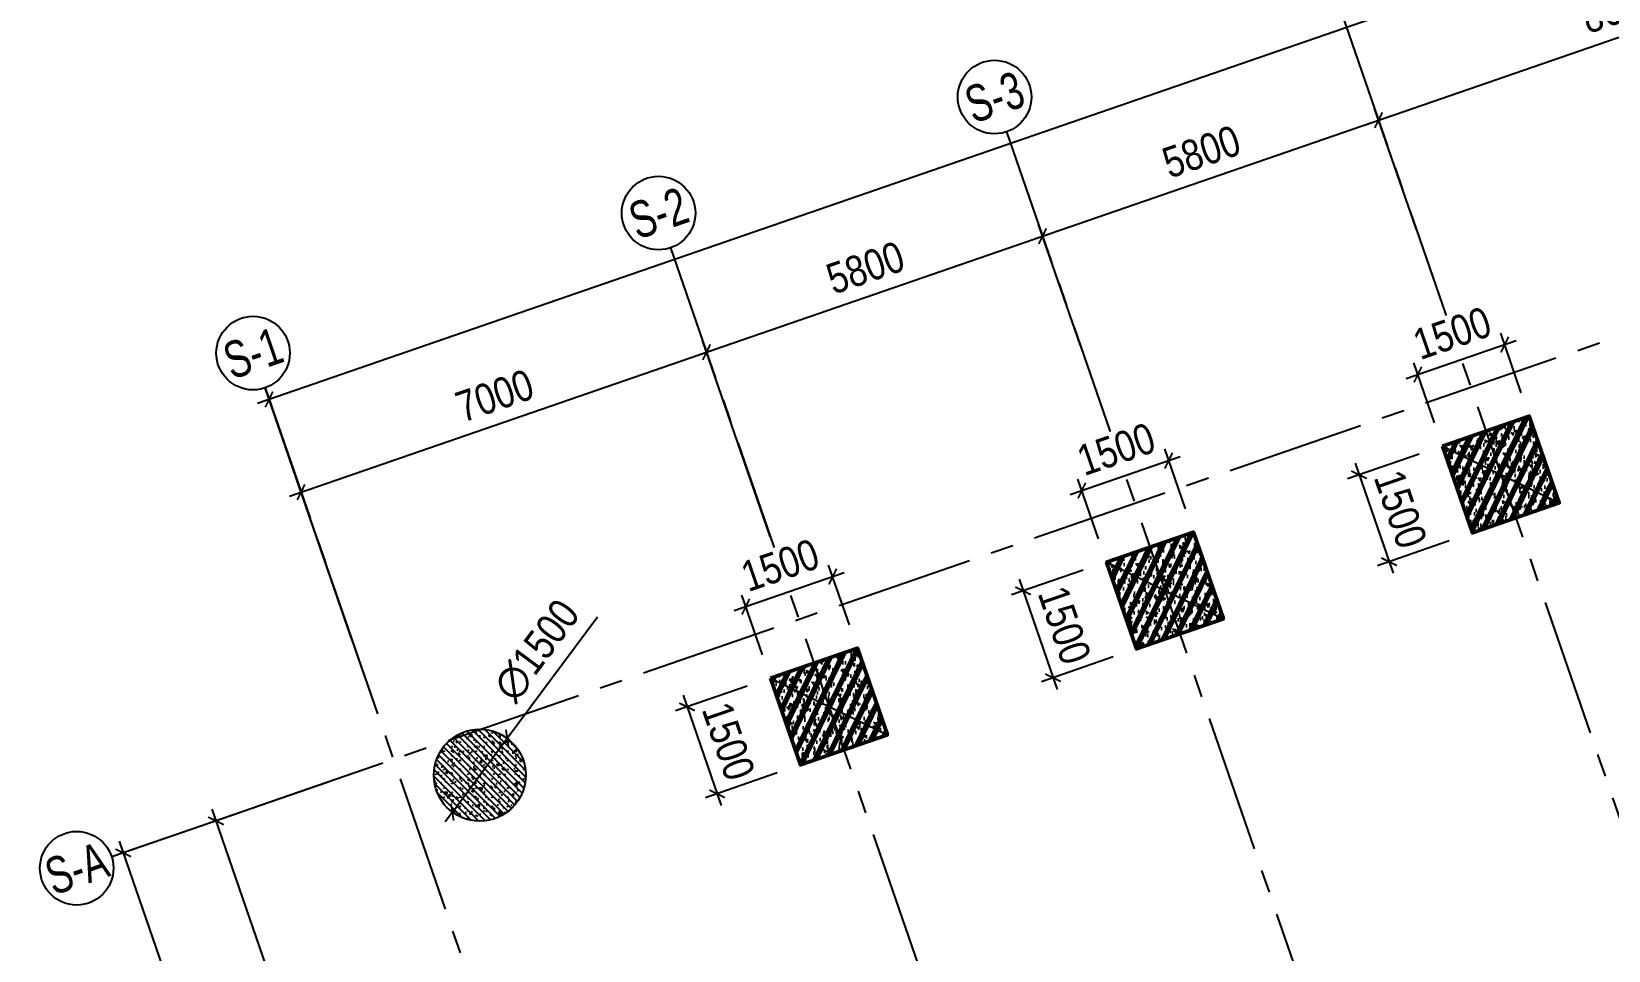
# Model space of a CAD drawing. Header units: millimetres. Extents: x -1534340 to 1713810, y -1348191 to 1114081.
# Drawn here: x 667241 to 692971, y -469148 to -454157 of the extents above; entities that cross this region are included whole.
import ezdxf
from ezdxf.enums import TextEntityAlignment as Align
from ezdxf.xclip import XClip

# ---------------------------------------------------------------- set-up
doc = ezdxf.new("R2010")
doc.units = ezdxf.units.MM
doc.header["$LTSCALE"] = 100
doc.header["$XCLIPFRAME"] = 0
doc.header["$PDMODE"] = 32
doc.header["$PDSIZE"] = 2.5
doc.linetypes.add('CENTER2', pattern=[1.125, 0.75, -0.125, 0.125, -0.125])
doc.linetypes.add('Xref_ST_MBDV Cot vach 30.7.2022$0$DASHDOT', pattern=[1, 0.5, -0.25, 0, -0.25])
for name, color, linetype in [('ccu11-Manh', 8, 'Continuous'), ('ccu12-Hatch', 250, 'Continuous'), ('ccu12-Truc', 13, 'CENTER2'), ('KC-Betong', 6, 'Continuous'), ('KC2-DIM', 251, 'Continuous'), ('KT-Dim', 8, 'Continuous'), ('Xref_ST_MBDV Cot vach 30.7.2022$0$Xref_ST_MBDV Cot vach 30.7.2022|Xref_ST_MBDV Cot vach 30.7.2022|Xref_ST_MBDV Cot vach 30.7.2022|Xref_ST_MBDV Cot vach 30.7.2022|A-WALL-PATT', 251, 'Continuous'), ('Xref_ST_MBDV Cot vach 30.7.2022$0$Xref_ST_MBDV Cot vach 30.7.2022|Xref_ST_MBDV Cot vach 30.7.2022|Xref_ST_MBDV Cot vach 30.7.2022|Xref_ST_MBDV Cot vach 30.7.2022|Site_plot line', 1, 'Xref_ST_MBDV Cot vach 30.7.2022$0$DASHDOT'), ('Xref_ST_MBDV Cot vach 30.7.2022|Xref_ST_MBDV Cot vach 30.7.2022|Xref_ST_MBDV Cot vach 30.7.2022|Xref_ST_MBDV Cot vach 30.7.2022|A-GRID-SYM', 50, 'Continuous')]:
    doc.layers.add(name, color=color, linetype=linetype)
doc.layers.add('KT-Net cot vach', color=6, linetype='Continuous', lineweight=50)
doc.styles.add('Arial Narrow', font='ARIALN.TTF')
doc.styles.add('HBA-Text', font='GOTHIC.TTF')
doc.dimstyles.new('ccu12-200', dxfattribs={"dimscale": 200, "dimtxt": 2.5, "dimasz": 1, "dimexe": 1, "dimexo": 2, "dimgap": 1, "dimtad": 1, "dimdec": 0, "dimrnd": 5, "dimdsep": 46, "dimtxsty": 'Arial Narrow', "dimblk": 'ARCHTICK', "dimcen": -1, "dimdle": 1, "dimclrd": 256, "dimclre": 256, "dimclrt": 3, "dimadec": 0, "dimazin": 2, "dimtfac": 0.1, "dimtdec": 0, "dimtmove": 0, "dimatfit": 1, "dimldrblk": 'ARCHTICK', "dimfxl": 1, "dimtvp": 0.833333, "dimtolj": 1, "dimtzin": 12, "dimarcsym": 0})
pattern_1 = [(50, (550, -550), (286.904, -25.1), [30, -330]), (355, (550, -550), (-55.5, 300.877), [24, -264]), (100.451, (573.9, -552.1), (231.404, 275.776), [25.496, -280.457]), (46.184, (550, -470), (426.9, -66.21), [45, -495]), (96.636, (585.57, -475.5), (373.87, 389.65), [38.24, -420.69]), (351.184, (550, -470), (373.86, 389.65), [36, -396]), (21, (590, -490), (238.763, -161.048), [30, -330]), (326, (590, -490), (97.326, 290.06), [24, -264]), (71.451, (609.9, -503.42), (336.09, 129.01), [25.496, -280.457]), (37.5, (550, -550), (4.864, 133.1575), [0, -260.8, 0, -268, 0, -265]), (7.5, (550, -550), (105.228, 157.765), [0, -152.8, 0, -254.8, 0, -101]), (327.5, (460.8, -550), (213.529, -9.022), [0, -100, 0, -312, 0, -414]), (317.5, (420.8, -550), (233.274, 40.042), [0, -130, 0, -207.2, 0, -294]), (45, (550, -550), (-120.208, 120.208), []), (45, (550, -501), (-120.208, 120.208), [])]

# ---------------------------------------------------------------- blocks, each defined once
blk = doc.blocks.new('Xref_ST_MBDV Cot vach 30.7.2022$0$Tuong Vay01-flat-1')
at = {"layer": 'Xref_ST_MBDV Cot vach 30.7.2022$0$Xref_ST_MBDV Cot vach 30.7.2022|Xref_ST_MBDV Cot vach 30.7.2022|Xref_ST_MBDV Cot vach 30.7.2022|Xref_ST_MBDV Cot vach 30.7.2022|A-WALL-PATT'}
h = blk.add_hatch(dxfattribs=at)
h.set_pattern_fill('ACET-2D-VATLIEU04', color=256, scale=50, pattern_type=2)
h.set_pattern_definition([(50, (-11139561.84, -1407213.45), (-225.902474, 189.5546825), [37.5, -412.5]), (355, (-11139561.84, -1407213.45), (32.127212, 367.215716), [30, -330]), (100.4514, (-11139531.95, -1407216.06), (-341.231527, -62.944187), [31.870095, -350.571056]), (46.1842, (-11139561.84, -1407113.45), (-319.180497, 306.252097), [56.25, -618.75]), (96.6356, (-11139517.37, -1407120.34), (-516.995922, -60.144022), [47.805144, -525.8565]), (351.1842, (-11139561.84, -1407113.45), (84.740774, 546.39543), [45, -495]), (21, (-11139511.84, -1407138.45), (-105.680822, 275.3079534), [37.5, -412.5]), (326, (-11139511.84, -1407138.45), (206.128805, 305.59852), [30, -330]), (71.4514, (-11139486.97, -1407155.22), (-328.963765, 110.380101), [31.870095, -350.571056]), (37.5, (-11139561.84, -1407213.45), (-78.1345294, 101.8269012), [0, -326, 0, -335, 0, -331.25]), (7.5, (-11139561.84, -1407213.45), (-23.2793464, 176.824191), [0, -191, 0, -318.5, 0, -126.25]), (327.5, (-11139673.34, -1407213.45), (71.9444175, 112.9301145), [0, -125, 0, -390, 0, -517.5000003]), (317.5, (-11139723.34, -1407213.45), (158.0205496, 172.449169), [0, -162.5, 0, -259, 0, -367.5]), (45, (-11139561.84, -1407213.45), (-150.260191, 150.260191), []), (45, (-11139561.84, -1407152.2), (-150.260191, 150.260191), [])])
h.paths.add_polyline_path([(-82665, -118500), (-81837, -121132), (-80903, -123728), (-79863, -126284), (-78720, -128795), (-77475, -131258), (-76131, -133667), (-74689, -136020), (-73153, -138312), (-71525, -140539), (-69807, -142699), (-68002, -144786), (-66114, -146798), (-64145, -148731), (-62100, -150582), (-59980, -152349), (-57790, -154027), (-55533, -155614), (-53213, -157109), (-50835, -158507), (-48401, -159807), (-45916, -161007), (-43385, -162104), (-40811, -163097), (-38198, -163985), (-35551, -164765), (-32875, -165436), (-30174, -165998), (-27451, -166448), (-24702, -166789), (-4397, -168938), (36420, -167648), (41836, -160719), (12445, -24368), (8473, -9249), (-4719, -5521), (-10557, -9947), (-34021, -27848), (-39777, -32009), (-41249, -35294), (-45787, -38574), (-49368, -38942), (-57644, -44924), (-59845, -46601), (-61969, -48362), (-64020, -50208), (-65993, -52137), (-67887, -54144), (-69696, -56226), (-71420, -58381), (-73054, -60604), (-74596, -62892), (-76043, -65242), (-77394, -67648), (-78645, -70107), (-79794, -72615), (-80841, -75168), (-81782, -77762), (-82617, -80392), (-83343, -83054), (-83961, -85743), (-84468, -88455), (-84865, -91186), (-85149, -93930), (-85321, -96684), (-85381, -99530), (-85329, -102201), (-85163, -104955), (-84886, -107701), (-84496, -110432), (-83996, -113146), (-83385, -115836)], flags=16)
h.paths.add_polyline_path([(-83625, -118781), (-82785, -121452), (-81837, -124086), (-80781, -126680), (-79621, -129228), (-78358, -131727), (-76994, -134172), (-75531, -136560), (-73973, -138886), (-72320, -141146), (-70577, -143337), (-68746, -145455), (-66829, -147497), (-64832, -149459), (-62755, -151337), (-60604, -153130), (-58382, -154833), (-56092, -156444), (-53738, -157960), (-51324, -159379), (-48854, -160699), (-46333, -161916), (-43764, -163030), (-41151, -164038), (-38500, -164938), (-35814, -165730), (-33098, -166411), (-30357, -166981), (-27595, -167438), (-24816, -167783), (-4434, -169940), (36920, -168633), (42913, -160966), (13418, -24135), (9295, -8442), (-4926, -4424), (-11163, -9151), (-34617, -27045), (-40580, -31355), (-42052, -34640), (-46156, -37607), (-49737, -37975), (-58240, -44121), (-60467, -45819), (-62623, -47605), (-64704, -49479), (-66707, -51435), (-68628, -53472), (-70465, -55586), (-72214, -57772), (-73872, -60029), (-75437, -62350), (-76905, -64734), (-78276, -67176), (-79545, -69672), (-80712, -72217), (-81774, -74808), (-82729, -77440), (-83576, -80109), (-84314, -82810), (-84940, -85539), (-85455, -88291), (-85857, -91062), (-86146, -93847), (-86321, -96642), (-86382, -99529), (-86328, -102241), (-86160, -105036), (-85879, -107821), (-85484, -110593), (-84976, -113347), (-84356, -116078)])
at = {"layer": 'Xref_ST_MBDV Cot vach 30.7.2022$0$Xref_ST_MBDV Cot vach 30.7.2022|Xref_ST_MBDV Cot vach 30.7.2022|Xref_ST_MBDV Cot vach 30.7.2022|Xref_ST_MBDV Cot vach 30.7.2022|Site_plot line', "ltscale": 5000}
blk.add_arc((-17764, -99529), 69167, 126.14636, 263.7927, dxfattribs=at)
blk = doc.blocks.new('_ARCHTICK')
at = {"color": 0, "linetype": 'ByBlock', "const_width": 0.15}
blk.add_lwpolyline([(-0.5, -0.5), (0.5, 0.5)], dxfattribs=at)
blk = doc.blocks.new('*D1139')
at = {"layer": 'Defpoints', "color": 0, "transparency": 16777216}
for p in [(308279, -57856, 0), (312200, -66552, 0), (309168, -67599)]:
    blk.add_point(p, dxfattribs=at)
at = {"layer": 'KT-Dim', "lineweight": -2, "transparency": 16777216}
for p, q in [((307901, -57986), (305879, -58684)), ((306003, -58430), (309233, -67788)), ((311822, -66683), (308979, -67664))]:
    blk.add_line(p, q, dxfattribs=at)
at = {"layer": 'KT-Dim', "lineweight": -2, "transparency": 16777216, "xscale": 200, "yscale": 200, "zscale": 200}
for p, rotation in [((306068, -58619), 109.0471379636341), ((309168, -67599), 289.0471379636341)]:
    blk.add_blockref('_ARCHTICK', p, dxfattribs=dict(at, rotation=rotation))
at = {"layer": 'KT-Dim', "color": 3, "transparency": 16777216, "insert": (308048, -62961), "char_height": 500, "attachment_point": 5, "rotation": 289.0471, "style": 'Arial Narrow'}
blk.add_mtext('\\A1;9500', dxfattribs=at)
blk = doc.blocks.new('GRID-SYM-flat-103')
at = {"layer": 'Xref_ST_MBDV Cot vach 30.7.2022|Xref_ST_MBDV Cot vach 30.7.2022|Xref_ST_MBDV Cot vach 30.7.2022|Xref_ST_MBDV Cot vach 30.7.2022|A-GRID-SYM'}
blk.add_circle((0, 0, 0), 900, dxfattribs=at)
at = {"layer": 'Xref_ST_MBDV Cot vach 30.7.2022|Xref_ST_MBDV Cot vach 30.7.2022|Xref_ST_MBDV Cot vach 30.7.2022|Xref_ST_MBDV Cot vach 30.7.2022|A-GRID-SYM', "style": 'HBA-Text'}
blk.add_attdef('GRID', text='', height=900, rotation=19.0471, dxfattribs=at).set_placement((0, 0, 0), align=Align.MIDDLE_CENTER)
blk = doc.blocks.new('*D1109')
at = {"layer": 'Defpoints', "color": 0, "transparency": 16777216}
for p in [(306861, -58345, 0), (323836, -104143), (320491, -105298)]:
    blk.add_point(p, dxfattribs=at)
at = {"layer": 'KT-Dim', "lineweight": -2, "transparency": 16777216}
for p, q in [((306483, -58476), (304366, -59206)), ((304490, -58952), (320556, -105487)), ((323458, -104273), (320302, -105363))]:
    blk.add_line(p, q, dxfattribs=at)
at = {"layer": 'KT-Dim', "lineweight": -2, "transparency": 16777216, "xscale": 200, "yscale": 200, "zscale": 200}
for p, rotation in [((304555, -59141), 109.0471379636341), ((320491, -105298), 289.0471379636341)]:
    blk.add_blockref('_ARCHTICK', p, dxfattribs=dict(at, rotation=rotation))
at = {"layer": 'KT-Dim', "color": 3, "transparency": 16777216, "insert": (312954, -82071), "char_height": 500, "attachment_point": 5, "rotation": 289.0471, "style": 'Arial Narrow'}
blk.add_mtext('\\A1;48830', dxfattribs=at)
blk = doc.blocks.new('*D1113')
at = {"layer": 'Defpoints', "color": 0, "transparency": 16777216}
for p in [(314073, -50971), (315243, -54360), (308626, -56644)]:
    blk.add_point(p, dxfattribs=at)
at = {"layer": 'KT-Dim', "lineweight": -2, "transparency": 16777216}
for p, q in [((307267, -53321), (314262, -50906)), ((315112, -53982), (314007, -50782)), ((308495, -56266), (307391, -53067))]:
    blk.add_line(p, q, dxfattribs=at)
at = {"layer": 'KT-Dim', "lineweight": -2, "transparency": 16777216, "xscale": 200, "yscale": 200, "zscale": 200}
for p, rotation in [((314073, -50971), 19.04713796363416), ((307456, -53256), 199.0471379636342)]:
    blk.add_blockref('_ARCHTICK', p, dxfattribs=dict(at, rotation=rotation))
at = {"layer": 'KT-Dim', "color": 3, "transparency": 16777216, "insert": (310616, -51683), "char_height": 500, "attachment_point": 5, "rotation": 19.0471, "style": 'Arial Narrow'}
blk.add_mtext('\\A1;7000', dxfattribs=at)
blk = doc.blocks.new('*D1114')
at = {"layer": 'Defpoints', "color": 0, "transparency": 16777216}
for p in [(319555, -49079), (320303, -51244), (315243, -54360)]:
    blk.add_point(p, dxfattribs=at)
at = {"layer": 'KT-Dim', "lineweight": -2, "transparency": 16777216}
for p, q in [((313884, -51037), (319744, -49013)), ((320172, -50866), (319490, -48890)), ((315112, -53982), (314007, -50782))]:
    blk.add_line(p, q, dxfattribs=at)
at = {"layer": 'KT-Dim', "lineweight": -2, "transparency": 16777216, "xscale": 200, "yscale": 200, "zscale": 200}
for p, rotation in [((319555, -49079), 19.04713796363416), ((314073, -50971), 199.0471379636342)]:
    blk.add_blockref('_ARCHTICK', p, dxfattribs=dict(at, rotation=rotation))
at = {"layer": 'KT-Dim', "color": 3, "transparency": 16777216, "insert": (316665, -49595), "char_height": 500, "attachment_point": 5, "rotation": 19.0471, "style": 'Arial Narrow'}
blk.add_mtext('\\A1;5800', dxfattribs=at)
blk = doc.blocks.new('*D1115')
at = {"layer": 'Defpoints', "color": 0, "transparency": 16777216}
for p in [(325038, -47186), (325785, -49351), (320303, -51244)]:
    blk.add_point(p, dxfattribs=at)
at = {"layer": 'KT-Dim', "lineweight": -2, "transparency": 16777216}
for p, q in [((325655, -48973), (324972, -46997)), ((319366, -49144), (325227, -47121)), ((320172, -50866), (319490, -48890))]:
    blk.add_line(p, q, dxfattribs=at)
at = {"layer": 'KT-Dim', "lineweight": -2, "transparency": 16777216, "xscale": 200, "yscale": 200, "zscale": 200}
for p, rotation in [((325038, -47186), 19.04713796363416), ((319555, -49079), 199.0471379636342)]:
    blk.add_blockref('_ARCHTICK', p, dxfattribs=dict(at, rotation=rotation))
at = {"layer": 'KT-Dim', "color": 3, "transparency": 16777216, "insert": (322148, -47702), "char_height": 500, "attachment_point": 5, "rotation": 19.0471, "style": 'Arial Narrow'}
blk.add_mtext('\\A1;5800', dxfattribs=at)
blk = doc.blocks.new('*D1116')
at = {"layer": 'Defpoints', "color": 0, "transparency": 16777216}
for p in [(333214, -44363), (333962, -46528), (325785, -49351)]:
    blk.add_point(p, dxfattribs=at)
at = {"layer": 'KT-Dim', "lineweight": -2, "transparency": 16777216}
for p, q in [((333831, -46150), (333149, -44174)), ((324849, -47251), (333403, -44298)), ((325655, -48973), (324972, -46997))]:
    blk.add_line(p, q, dxfattribs=at)
at = {"layer": 'KT-Dim', "lineweight": -2, "transparency": 16777216, "xscale": 200, "yscale": 200, "zscale": 200}
for p, rotation in [((333214, -44363), 19.04713796363416), ((325038, -47186), 199.0471379636342)]:
    blk.add_blockref('_ARCHTICK', p, dxfattribs=dict(at, rotation=rotation))
at = {"layer": 'KT-Dim', "color": 3, "transparency": 16777216, "insert": (328977, -45344), "char_height": 500, "attachment_point": 5, "rotation": 19.0471, "style": 'Arial Narrow'}
blk.add_mtext('\\A1;8650', dxfattribs=at)
blk = doc.blocks.new('*D1123')
at = {"layer": 'Defpoints', "color": 0, "transparency": 16777216}
for p in [(363163, -37115), (306934, -51743), (308410, -56019, 0)]:
    blk.add_point(p, dxfattribs=at)
at = {"layer": 'KT-Dim', "lineweight": -2, "transparency": 16777216}
for p, q in [((363033, -36737), (361622, -32650)), ((361876, -32774), (306745, -51809)), ((308280, -55641), (306869, -51554))]:
    blk.add_line(p, q, dxfattribs=at)
at = {"layer": 'KT-Dim', "lineweight": -2, "transparency": 16777216, "xscale": 200, "yscale": 200, "zscale": 200}
for p, rotation in [((361687, -32839), 19.0477163778953), ((306934, -51743), 199.0477163778953)]:
    blk.add_blockref('_ARCHTICK', p, dxfattribs=dict(at, rotation=rotation))
at = {"layer": 'KT-Dim', "color": 3, "transparency": 16777216, "insert": (334162, -41861), "char_height": 500, "attachment_point": 5, "rotation": 19.0477, "style": 'Arial Narrow'}
blk.add_mtext('\\A1;57925', dxfattribs=at)
blk = doc.blocks.new('*U161')
h = blk.add_hatch()
h.set_pattern_fill('VATLIEU04', color=250, scale=40, style=0, pattern_type=2)
h.set_pattern_definition(pattern_1)
h.paths.add_polyline_path([(-475, 475), (1025, 475), (1025, -1025), (-475, -1025)])
at = {"color": 6, "ltscale": 0.25}
blk.add_lwpolyline([(-475, 475), (1025, 475), (1025, -1025), (-475, -1025)], close=True, dxfattribs=at)
at = {"layer": 'Defpoints', "linetype": 'ByBlock', "ltscale": 30}
for p, q in [((1025, 475), (-475, -1025)), ((-475, 475), (1025, -1025))]:
    blk.add_line(p, q, dxfattribs=at)
blk = doc.blocks.new('*U158')
h = blk.add_hatch()
h.set_pattern_fill('VATLIEU04', color=250, scale=40, style=0, pattern_type=2)
h.set_pattern_definition(pattern_1)
h.paths.add_polyline_path([(-475, 475), (1025, 475), (1025, -1025), (-475, -1025)])
at = {"color": 6, "ltscale": 0.25}
blk.add_lwpolyline([(-475, 475), (1025, 475), (1025, -1025), (-475, -1025)], close=True, dxfattribs=at)
at = {"layer": 'Defpoints', "linetype": 'ByBlock', "ltscale": 30}
for p, q in [((1025, 475), (-475, -1025)), ((-475, 475), (1025, -1025))]:
    blk.add_line(p, q, dxfattribs=at)
blk = doc.blocks.new('*U159')
h = blk.add_hatch()
h.set_pattern_fill('VATLIEU04', color=250, scale=40, style=0, pattern_type=2)
h.set_pattern_definition(pattern_1)
h.paths.add_polyline_path([(-475, 475), (1025, 475), (1025, -1025), (-475, -1025)])
at = {"color": 6, "ltscale": 0.25}
blk.add_lwpolyline([(-475, 475), (1025, 475), (1025, -1025), (-475, -1025)], close=True, dxfattribs=at)
at = {"layer": 'Defpoints', "linetype": 'ByBlock', "ltscale": 30}
for p, q in [((1025, 475), (-475, -1025)), ((-475, 475), (1025, -1025))]:
    blk.add_line(p, q, dxfattribs=at)
blk = doc.blocks.new('MBDV-B1-T1-PN')
at = {"layer": 'ccu12-Hatch', "ltscale": 0.5}
h = blk.add_hatch(dxfattribs=at)
h.set_pattern_fill('BETONG', color=256, scale=50, angle=90, pattern_type=2)
h.set_pattern_definition([(90, (-726123.64, 332547.47), (-259.80762, 2e-14), [6.25, -143.75]), (90, (-726134.46, 332547.47), (-259.80762, 2e-14), [6.25, -143.75]), (210, (-726123.64, 332547.47), (129.90381, -225), [6.25, -143.75]), (210, (-726129.05, 332556.84), (129.90381, -225), [6.25, -143.75]), (90, (-726253.54, 332622.47), (-259.80762, 2e-14), [6.25, -143.75]), (90, (-726264.37, 332622.47), (-259.80762, 2e-14), [6.25, -143.75]), (210, (-726253.54, 332622.47), (129.90381, -225), [6.25, -143.75]), (210, (-726258.95, 332631.84), (129.90381, -225), [6.25, -143.75]), (150, (-726123.64, 332553.72), (-129.90381, -225), [6.25, -143.75]), (150, (-726129.05, 332544.34), (-129.90381, -225), [6.25, -143.75]), (150, (-725993.73, 332628.72), (-129.90381, -225), [6.25, -143.75]), (150, (-725999.15, 332619.34), (-129.90381, -225), [6.25, -143.75]), (135, (-726123.64, 332547.47), (-53.0330086, -53.0330086), []), (140, (-726123.64, 332547.47), (31.37607, 358.63009), [37.5, -412.5]), (85, (-726123.64, 332547.47), (-376.09607, -69.37567), [30, -330]), (190.4514, (-726121.02, 332577.35), (-344.71977, 289.25469), [31.8701, -350.57106]), (136.1842, (-726223.64, 332547.47), (82.7595, 533.62052), [56.25, -618.75]), (186.6356, (-726216.74, 332591.94), (-487.05894, 467.33135), [47.80514, -525.8565]), (81.1842, (-726223.64, 332547.47), (-487.0593, 467.33097), [45, -495]), (111, (-726198.64, 332597.47), (201.30945, 298.45353), [37.5, -412.5]), (56, (-726198.64, 332597.47), (-362.57502, 121.65767), [30, -330]), (161.4514, (-726181.86, 332622.34), (-161.26525, 420.11131), [31.8701, -350.57106]), (127.5, (-726123.64, 332547.47), (-166.446927, 6.079928), [0, -326, 0, -335, 0, -331.25]), (97.5, (-726123.64, 332547.47), (-197.205856, 131.53477), [0, -191, 0, -318.5, 0, -126.25]), (57.5, (-726123.64, 332435.97), (11.277436, 266.911218), [0, -125, 0, -390, 0, -517.5]), (47.5, (-726123.64, 332385.97), (-50.05249, 291.593085), [0, -162.5, 0, -259, 0, -367.5])])
edge = h.paths.add_edge_path()
edge.add_arc((1410, -254), 750, 0, 360)
at = {"layer": 'KC-Betong', "ltscale": 0.5}
blk.add_circle((1410, -254, 0), 750, dxfattribs=at)
at = {"layer": 'KT-Net cot vach', "rotation": 19.04713795399666}
for name, p in [('*U159', (17721, 4822)), ('*U158', (12239, 2930, 0)), ('*U161', (6757, 1037))]:
    blk.add_blockref(name, p, dxfattribs=at)
blk = doc.blocks.new('*D867')
at = {"layer": 'Defpoints', "color": 0, "ltscale": 0.5, "transparency": 16777216}
for p in [(680715, -464214), (679297, -464704)]:
    blk.add_point(p, dxfattribs=at)
at = {"layer": 'KC2-DIM', "lineweight": -2, "ltscale": 0.5, "transparency": 16777216}
for p, q in [((680585, -463836), (680247, -462860)), ((678706, -463604), (680502, -462984)), ((679167, -464326), (678830, -463350))]:
    blk.add_line(p, q, dxfattribs=at)
at = {"layer": 'KC2-DIM', "lineweight": -2, "ltscale": 0.5, "transparency": 16777216, "xscale": 200, "yscale": 200, "zscale": 200}
for p, rotation in [((680313, -463049), 19.04713795399314), ((678895, -463539), 199.0471379539931)]:
    blk.add_blockref('_ARCHTICK', p, dxfattribs=dict(at, rotation=rotation))
at = {"layer": 'KC2-DIM', "color": 3, "ltscale": 0.5, "transparency": 16777216, "insert": (679455, -462864), "char_height": 500, "attachment_point": 5, "rotation": 19.0471, "style": 'Arial Narrow', "bg_fill": 3, "box_fill_scale": 1.1, "bg_fill_color": 256, "bg_fill_true_color": 13158600, "bg_fill_transparency": 0}
blk.add_mtext('\\A1;1500', dxfattribs=at)
at = {"layer": 'Defpoints', "color": 0, "ltscale": 0.5, "transparency": 16777216}
blk.add_point((680313, -463049), dxfattribs=at)
blk = doc.blocks.new('*D868')
at = {"layer": 'Defpoints', "color": 0, "ltscale": 0.5, "transparency": 16777216}
for p in [(679297, -464704), (679787, -466122)]:
    blk.add_point(p, dxfattribs=at)
at = {"layer": 'KC2-DIM', "lineweight": -2, "ltscale": 0.5, "transparency": 16777216}
for p, q in [((678919, -464835), (677747, -465239)), ((677871, -464985), (678491, -466781)), ((679409, -466252), (678237, -466657))]:
    blk.add_line(p, q, dxfattribs=at)
at = {"layer": 'KC2-DIM', "lineweight": -2, "ltscale": 0.5, "transparency": 16777216, "xscale": 200, "yscale": 200, "zscale": 200}
for p, rotation in [((677936, -465174), 109.0471379539931), ((678426, -466592), 289.0471379539931)]:
    blk.add_blockref('_ARCHTICK', p, dxfattribs=dict(at, rotation=rotation))
at = {"layer": 'KC2-DIM', "color": 3, "ltscale": 0.5, "transparency": 16777216, "insert": (678611, -465734), "char_height": 500, "attachment_point": 5, "rotation": 289.0471, "style": 'Arial Narrow', "bg_fill": 3, "box_fill_scale": 1.1, "bg_fill_color": 256, "bg_fill_true_color": 13158600, "bg_fill_transparency": 0}
blk.add_mtext('\\A1;1500', dxfattribs=at)
at = {"layer": 'Defpoints', "color": 0, "ltscale": 0.5, "transparency": 16777216}
blk.add_point((678426, -466592), dxfattribs=at)
blk = doc.blocks.new('*D870')
at = {"layer": 'Defpoints', "color": 0, "ltscale": 0.5, "transparency": 16777216}
for p in [(686198, -462322), (684780, -462811)]:
    blk.add_point(p, dxfattribs=at)
at = {"layer": 'KC2-DIM', "lineweight": -2, "ltscale": 0.5, "transparency": 16777216}
for p, q in [((686067, -461944), (685730, -460967)), ((684188, -461711), (685984, -461091)), ((684649, -462433), (684312, -461457))]:
    blk.add_line(p, q, dxfattribs=at)
at = {"layer": 'KC2-DIM', "lineweight": -2, "ltscale": 0.5, "transparency": 16777216, "xscale": 200, "yscale": 200, "zscale": 200}
for p, rotation in [((685795, -461156), 19.04713795399314), ((684377, -461646), 199.0471379539931)]:
    blk.add_blockref('_ARCHTICK', p, dxfattribs=dict(at, rotation=rotation))
at = {"layer": 'KC2-DIM', "color": 3, "ltscale": 0.5, "transparency": 16777216, "insert": (684938, -460971), "char_height": 500, "attachment_point": 5, "rotation": 19.0471, "style": 'Arial Narrow', "bg_fill": 3, "box_fill_scale": 1.1, "bg_fill_color": 256, "bg_fill_true_color": 13158600, "bg_fill_transparency": 0}
blk.add_mtext('\\A1;1500', dxfattribs=at)
at = {"layer": 'Defpoints', "color": 0, "ltscale": 0.5, "transparency": 16777216}
blk.add_point((685795, -461156), dxfattribs=at)
blk = doc.blocks.new('*D869')
at = {"layer": 'Defpoints', "color": 0, "ltscale": 0.5, "transparency": 16777216}
for p in [(684780, -462811), (685269, -464229)]:
    blk.add_point(p, dxfattribs=at)
at = {"layer": 'KC2-DIM', "lineweight": -2, "ltscale": 0.5, "transparency": 16777216}
for p, q in [((684402, -462942), (683230, -463346)), ((683353, -463092), (683973, -464888)), ((684891, -464360), (683719, -464764))]:
    blk.add_line(p, q, dxfattribs=at)
at = {"layer": 'KC2-DIM', "lineweight": -2, "ltscale": 0.5, "transparency": 16777216, "xscale": 200, "yscale": 200, "zscale": 200}
for p, rotation in [((683419, -463281), 109.0471379539931), ((683908, -464699), 289.0471379539931)]:
    blk.add_blockref('_ARCHTICK', p, dxfattribs=dict(at, rotation=rotation))
at = {"layer": 'KC2-DIM', "color": 3, "ltscale": 0.5, "transparency": 16777216, "insert": (684094, -463841), "char_height": 500, "attachment_point": 5, "rotation": 289.0471, "style": 'Arial Narrow', "bg_fill": 3, "box_fill_scale": 1.1, "bg_fill_color": 256, "bg_fill_true_color": 13158600, "bg_fill_transparency": 0}
blk.add_mtext('\\A1;1500', dxfattribs=at)
at = {"layer": 'Defpoints', "color": 0, "ltscale": 0.5, "transparency": 16777216}
blk.add_point((683908, -464699), dxfattribs=at)
blk = doc.blocks.new('*D872')
at = {"layer": 'Defpoints', "color": 0, "ltscale": 0.5, "transparency": 16777216}
for p in [(691680, -460429), (690262, -460918)]:
    blk.add_point(p, dxfattribs=at)
at = {"layer": 'KC2-DIM', "lineweight": -2, "ltscale": 0.5, "transparency": 16777216}
for p, q in [((689671, -459818), (691467, -459198)), ((691549, -460051), (691212, -459075)), ((690132, -460540), (689795, -459564))]:
    blk.add_line(p, q, dxfattribs=at)
at = {"layer": 'KC2-DIM', "lineweight": -2, "ltscale": 0.5, "transparency": 16777216, "xscale": 200, "yscale": 200, "zscale": 200}
for p, rotation in [((691278, -459264), 19.04713795399314), ((689860, -459753), 199.0471379539931)]:
    blk.add_blockref('_ARCHTICK', p, dxfattribs=dict(at, rotation=rotation))
at = {"layer": 'KC2-DIM', "color": 3, "ltscale": 0.5, "transparency": 16777216, "insert": (690420, -459078), "char_height": 500, "attachment_point": 5, "rotation": 19.0471, "style": 'Arial Narrow', "bg_fill": 3, "box_fill_scale": 1.1, "bg_fill_color": 256, "bg_fill_true_color": 13158600, "bg_fill_transparency": 0}
blk.add_mtext('\\A1;1500', dxfattribs=at)
at = {"layer": 'Defpoints', "color": 0, "ltscale": 0.5, "transparency": 16777216}
blk.add_point((691278, -459264), dxfattribs=at)
blk = doc.blocks.new('*D871')
at = {"layer": 'Defpoints', "color": 0, "ltscale": 0.5, "transparency": 16777216}
for p in [(690262, -460918), (690752, -462336)]:
    blk.add_point(p, dxfattribs=at)
at = {"layer": 'KC2-DIM', "lineweight": -2, "ltscale": 0.5, "transparency": 16777216}
for p, q in [((689884, -461049), (688712, -461454)), ((688836, -461199), (689456, -462995)), ((690374, -462467), (689202, -462871))]:
    blk.add_line(p, q, dxfattribs=at)
at = {"layer": 'KC2-DIM', "lineweight": -2, "ltscale": 0.5, "transparency": 16777216, "xscale": 200, "yscale": 200, "zscale": 200}
for p, rotation in [((688901, -461388), 109.0471379539931), ((689391, -462806), 289.0471379539931)]:
    blk.add_blockref('_ARCHTICK', p, dxfattribs=dict(at, rotation=rotation))
at = {"layer": 'KC2-DIM', "color": 3, "ltscale": 0.5, "transparency": 16777216, "insert": (689576, -461949), "char_height": 500, "attachment_point": 5, "rotation": 289.0471, "style": 'Arial Narrow', "bg_fill": 3, "box_fill_scale": 1.1, "bg_fill_color": 256, "bg_fill_true_color": 13158600, "bg_fill_transparency": 0}
blk.add_mtext('\\A1;1500', dxfattribs=at)
at = {"layer": 'Defpoints', "color": 0, "ltscale": 0.5, "transparency": 16777216}
blk.add_point((689391, -462806), dxfattribs=at)
blk = doc.blocks.new('*D935')
at = {"layer": 'Defpoints', "color": 0, "ltscale": 0.5, "transparency": 16777216}
for p in [(675002, -465687), (674107, -466890)]:
    blk.add_point(p, dxfattribs=at)
at = {"layer": 'KC2-DIM', "lineweight": -2, "ltscale": 0.5, "transparency": 16777216}
for p, q in [((675002, -465687), (676474, -463707)), ((674107, -466890), (675002, -465687)), ((674107, -466890), (673988, -467051))]:
    blk.add_line(p, q, dxfattribs=at)
at = {"layer": 'KC2-DIM', "lineweight": -2, "ltscale": 0.5, "transparency": 16777216, "xscale": 200, "yscale": 200, "zscale": 200}
for p, rotation in [((675002, -465687), 233.3721962865317), ((674107, -466890), 53.37219628653168)]:
    blk.add_blockref('_ARCHTICK', p, dxfattribs=dict(at, rotation=rotation))
at = {"layer": 'KC2-DIM', "color": 3, "ltscale": 0.5, "transparency": 16777216, "insert": (675481, -464256), "char_height": 500, "attachment_point": 5, "rotation": 53.3722, "style": 'Arial Narrow', "bg_fill": 3, "box_fill_scale": 1.1, "bg_fill_color": 256, "bg_fill_true_color": 13158600, "bg_fill_transparency": 0}
blk.add_mtext('\\A1;∅1500', dxfattribs=at)
blk = doc.blocks.new('Grid-ST-flat-3')
at = {"layer": 'ccu12-Truc', "ltscale": 30}
for p, q in [((369404.7, -36752.1), (304555.5, -59141.2)), ((324450.3, -45484.5), (343539.5, -100776)), ((318967.8, -47377.3), (338057.1, -102668.8)), ((313485.4, -49270.1), (332574.6, -104561.6)), ((306868.6, -51554.5), (325957.9, -106846))]:
    blk.add_line(p, q, dxfattribs=at)
at = {"layer": 'KT-Dim'}
ref = blk.add_blockref('GRID-SYM-flat-103', (318772, -46810.1, 0), dxfattribs=dict(at, xscale=0.6666666666666666, yscale=0.6666666666666666, zscale=0.6666666666666666))
ref.add_attrib('GRID', 'S-3', dxfattribs={"layer": 'Xref_ST_MBDV Cot vach 30.7.2022|Xref_ST_MBDV Cot vach 30.7.2022|Xref_ST_MBDV Cot vach 30.7.2022|Xref_ST_MBDV Cot vach 30.7.2022|A-GRID-SYM', "height": 600, "rotation": 19, "style": 'HBA-Text', "width": 0.75}).set_placement((318772, -46810.1, 0), align=Align.MIDDLE_CENTER)
ref = blk.add_blockref('GRID-SYM-flat-103', (313289.5, -48702.9, 0), dxfattribs=dict(at, xscale=0.6666666666666666, yscale=0.6666666666666666, zscale=0.6666666666666666))
ref.add_attrib('GRID', 'S-2', dxfattribs={"layer": 'Xref_ST_MBDV Cot vach 30.7.2022|Xref_ST_MBDV Cot vach 30.7.2022|Xref_ST_MBDV Cot vach 30.7.2022|Xref_ST_MBDV Cot vach 30.7.2022|A-GRID-SYM', "height": 600, "rotation": 19.04714, "style": 'HBA-Text', "width": 0.75}).set_placement((313289.5, -48702.9, 0), align=Align.MIDDLE_CENTER)
ref = blk.add_blockref('GRID-SYM-flat-103', (306672.8, -50987.3, 0), dxfattribs=dict(at, xscale=0.6666666666666666, yscale=0.6666666666666666, zscale=0.6666666666666666))
ref.add_attrib('GRID', 'S-1', dxfattribs={"layer": 'Xref_ST_MBDV Cot vach 30.7.2022|Xref_ST_MBDV Cot vach 30.7.2022|Xref_ST_MBDV Cot vach 30.7.2022|Xref_ST_MBDV Cot vach 30.7.2022|A-GRID-SYM', "height": 600, "rotation": 19, "style": 'HBA-Text', "width": 0.75}).set_placement((306672.8, -50987.3, 0), align=Align.MIDDLE_CENTER)
ref = blk.add_blockref('GRID-SYM-flat-103', (303795.5, -59391.2, 0), dxfattribs=dict(at, xscale=0.6666666666666666, yscale=0.6666666666666666, zscale=0.6666666666666666))
ref.add_attrib('GRID', 'S-A', dxfattribs={"layer": 'Xref_ST_MBDV Cot vach 30.7.2022|Xref_ST_MBDV Cot vach 30.7.2022|Xref_ST_MBDV Cot vach 30.7.2022|Xref_ST_MBDV Cot vach 30.7.2022|A-GRID-SYM', "height": 600, "rotation": 19, "style": 'HBA-Text', "width": 0.75}).set_placement((303795.5, -59391.2, 0), align=Align.MIDDLE_CENTER)
dim = blk.add_aligned_dim(p1=(363163.5, -37115.1), p2=(308410.2, -56019.2, 0), distance=-4523.4, dimstyle='ccu12-200', dxfattribs=at)
dim.commit()
dim.dimension.update_dxf_attribs({"geometry": '*D1123', "text_midpoint": (334162.1, -41861.1)})
for base, p1, p2, angle, picture, middle in [((333214.1, -44363), (325785.3, -49351.3), (333961.7, -46528.4), 19.04714, '*D1116', (328977.3, -45344)), ((325037.7, -47185.8), (320302.8, -51244.1), (325785.3, -49351.3), 19.04714, '*D1115', (322147.8, -47701.9)), ((319555.2, -49078.7), (315242.5, -54359.7), (320302.8, -51244.1), 19.04714, '*D1114', (316665.4, -49594.7)), ((314072.8, -50971.5), (308625.8, -56644.1), (315242.5, -54359.7), 19.04714, '*D1113', (310615.8, -51683.3)), ((309168.2, -67599.1, 0), (308278.7, -57855.8), (312200.2, -66552.3), 109.04714, '*D1139', (308048.4, -62960.5, 0)), ((320490.9, -105297.8, 0), (306860.8, -58345.3), (323836, -104142.9, 0), 109.04714, '*D1109', (312953.5, -82070.9, 0))]:
    dim = blk.add_linear_dim(base=base, p1=p1, p2=p2, angle=angle, dimstyle='ccu12-200', dxfattribs=at)
    dim.commit()
    dim.dimension.update_dxf_attribs({"geometry": picture, "text_midpoint": middle})

msp = doc.modelspace()

# ---------------------------------------------------------------- linework, layer by layer
at = {"layer": 'KC2-DIM', "ltscale": 0.5}
msp.add_circle((674554.6, -466288.5), 750, dxfattribs=at)

# ---------------------------------------------------------------- block references
ref = msp.add_blockref('Xref_ST_MBDV Cot vach 30.7.2022$0$Tuong Vay01-flat-1', (742513.6, -339010.1))
XClip(ref).set_block_clipping_path([(-91541.6736345236, -190955.6682973447), (52438.3255017358, -76158.0499385341)])
msp.add_blockref('Grid-ST-flat-3', (364182, -408415.1))
at = {"layer": 'ccu11-Manh'}
msp.add_blockref('MBDV-B1-T1-PN', (673144.6, -466034.7), dxfattribs=at)

# ---------------------------------------------------------------- next in the draw order: dimensions: what is measured, and where the dimension line sits
at = {"layer": 'KC2-DIM', "ltscale": 0.5}
for base, p1, p2, picture, middle in [((691277.7, -459263.6), (690262.1, -460918.4), (691680, -460428.9), '*D872', (690568.7, -459508.4)), ((685795.2, -461156.4, 0), (684779.6, -462811.2, 0), (686197.5, -462321.7, 0), '*D870', (685086.3, -461401.2, 0)), ((680312.8, -463049.2), (679297.2, -464704), (680715.1, -464214.5), '*D867', (679603.8, -463294))]:
    dim = msp.add_linear_dim(base=base, p1=p1, p2=p2, angle=19.04714, dimstyle='ccu12-200', override={"dimfxl": 150, "dimtfill": 1}, dxfattribs=at)
    dim.commit()
    dim.dimension.update_dxf_attribs({"geometry": picture, "text_midpoint": middle, "dimtype": 161})
dim = msp.add_diameter_dim_2p(p1=(674107.2, -466890.4), p2=(675002.1, -465686.6), dimstyle='ccu12-200', override={"dimfxl": 150, "dimtfill": 1}, dxfattribs=at)
dim.commit()
dim.dimension.update_dxf_attribs({"geometry": '*D935', "text_midpoint": (675480.8, -464256.1)})

# ---------------------------------------------------------------- next in the draw order: dimensions: what is measured, and where the dimension line sits
for base, p1, p2, picture, middle in [((689390.6, -462806.2), (690262.1, -460918.4), (690751.6, -462336.3), '*D871', (689145.9, -462097.2)), ((683908.2, -464699, 0), (684779.6, -462811.2, 0), (685269.2, -464229.1, 0), '*D869', (683663.4, -463990, 0)), ((678425.7, -466591.8), (679297.2, -464704), (679786.7, -466121.9), '*D868', (678181, -465882.8))]:
    dim = msp.add_linear_dim(base=base, p1=p1, p2=p2, angle=289.04714, dimstyle='ccu12-200', override={"dimfxl": 150, "dimtfill": 1}, dxfattribs=at)
    dim.commit()
    dim.dimension.update_dxf_attribs({"geometry": picture, "text_midpoint": middle, "dimtype": 161})

doc.saveas('drawing.dxf')
